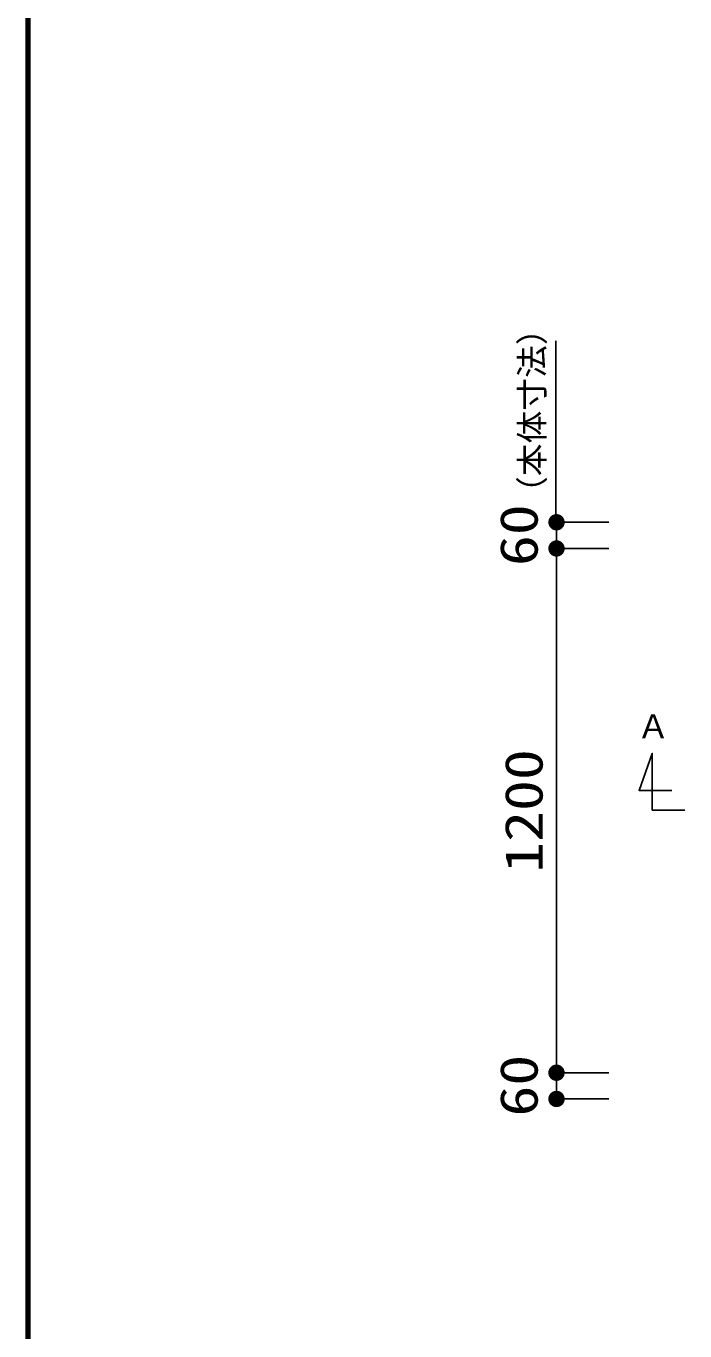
# Model space of a CAD drawing. Units: millimetres, scale not verified. Extents: x -8093 to 8093, y -5792 to 5792.
# Drawn here: x -8093 to -6585, y -181 to 2806 of the extents above; entities that cross this region are included whole.
import ezdxf
from ezdxf.enums import TextEntityAlignment as Align

# ---------------------------------------------------------------- set-up
doc = ezdxf.new("R2010")
doc.units = ezdxf.units.MM
doc.header["$LTSCALE"] = 30
for name, color, linetype, lineweight in [('0-0_Axis_waku', 7, 'Continuous', 25), ('0-1_00クル-フ-0躯体', 3, 'Continuous', 25), ('0-3_00クル-フ-6寸法', 132, 'Continuous', 25)]:
    doc.layers.add(name, color=color, linetype=linetype, lineweight=lineweight)
doc.styles.add('ＭＳ ゴシック', font='')
doc.styles.get('ＭＳ ゴシック').set_extended_font_data('MS Gothic')

msp = doc.modelspace()

# ---------------------------------------------------------------- linework, layer by layer
at = {"layer": '0-0_Axis_waku'}
for p, q in [((-8093.4, 5792.4), (-8093.4, -5792.4)), ((-8092.8, 5791.8), (-8092.8, -5791.8)), ((-8092.2, 5791.2), (-8092.2, -5791.2)), ((-8091.6, 5790.6), (-8091.6, -5790.6)), ((-8091, 5790), (-8091, -5790)), ((-8090.4, 5789.4), (-8090.4, -5789.4)), ((-8089.8, 5788.8), (-8089.8, -5788.8)), ((-8089.2, 5788.2), (-8089.2, -5788.2)), ((-8088.6, 5787.6), (-8088.6, -5787.6)), ((-8088, 5787), (-8088, -5787)), ((-8087.4, 5786.4), (-8087.4, -5786.4)), ((-8086.8, 5785.8), (-8086.8, -5785.8)), ((-8086.2, 5785.2), (-8086.2, -5785.2)), ((-8085.6, 5784.6), (-8085.6, -5784.6)), ((-8085, 5784), (-8085, -5784))]:
    msp.add_line(p, q, dxfattribs=at)
at = {"layer": '0-1_00クル-フ-0躯体'}
msp.add_lwpolyline([(-6584.58, 1011.23), (-6659.58, 1011.23), (-6659.58, 1141.23), (-6689.58, 1056.23), (-6614.58, 1056.23)], dxfattribs=at)
at = {"layer": '0-3_00クル-フ-6寸法', "color": 4}
for p, q in [((-6880.15, 1670.18), (-6880.15, 2085.81)), ((-6758.65, 1670.18), (-6878.65, 1670.18)), ((-6878.65, 1670.18), (-6878.65, 1610.18)), ((-6758.65, 1610.18), (-6878.65, 1610.18)), ((-6758.65, 1610.18), (-6878.65, 1610.18)), ((-6878.65, 1610.18), (-6878.65, 410.18)), ((-6758.65, 410.18), (-6878.65, 410.18)), ((-6758.65, 410.18), (-6878.65, 410.18)), ((-6878.65, 410.18), (-6878.65, 350.18)), ((-6758.65, 350.18), (-6878.65, 350.18))]:
    msp.add_line(p, q, dxfattribs=at)
at = {"layer": '0-3_00クル-フ-6寸法'}
for points in [[(-6878.65, 1670.18), (-6897.36, 1671.35), (-6897.06, 1673.69)], [(-6878.65, 1670.18), (-6897.06, 1673.69), (-6896.48, 1675.97)], [(-6878.65, 1670.18), (-6896.48, 1675.97), (-6895.61, 1678.16)], [(-6878.65, 1670.18), (-6895.61, 1678.16), (-6894.48, 1680.22)], [(-6878.65, 1670.18), (-6894.48, 1680.22), (-6893.09, 1682.13)], [(-6878.65, 1670.18), (-6893.09, 1682.13), (-6891.48, 1683.84)], [(-6878.65, 1670.18), (-6891.48, 1683.84), (-6889.67, 1685.34)], [(-6878.65, 1670.18), (-6889.67, 1685.34), (-6887.68, 1686.61)], [(-6878.65, 1670.18), (-6887.68, 1686.61), (-6885.55, 1687.61)], [(-6878.65, 1670.18), (-6885.55, 1687.61), (-6883.31, 1688.34)], [(-6878.65, 1670.18), (-6883.31, 1688.34), (-6881, 1688.78)], [(-6878.65, 1670.18), (-6881, 1688.78), (-6878.65, 1688.93)], [(-6878.65, 1670.18), (-6878.65, 1688.93), (-6876.3, 1688.78)], [(-6878.65, 1670.18), (-6876.3, 1688.78), (-6873.98, 1688.34)], [(-6878.65, 1670.18), (-6873.98, 1688.34), (-6871.74, 1687.61)], [(-6878.65, 1670.18), (-6871.74, 1687.61), (-6869.61, 1686.61)], [(-6878.65, 1670.18), (-6869.61, 1686.61), (-6867.62, 1685.34)], [(-6878.65, 1670.18), (-6867.62, 1685.34), (-6865.81, 1683.84)], [(-6878.65, 1670.18), (-6865.81, 1683.84), (-6864.2, 1682.13)], [(-6878.65, 1670.18), (-6864.2, 1682.13), (-6862.81, 1680.22)], [(-6878.65, 1670.18), (-6862.81, 1680.22), (-6861.68, 1678.16)], [(-6878.65, 1670.18), (-6861.68, 1678.16), (-6860.81, 1675.97)], [(-6878.65, 1670.18), (-6860.81, 1675.97), (-6860.23, 1673.69)], [(-6878.65, 1670.18), (-6860.23, 1673.69), (-6859.93, 1671.35)], [(-6878.65, 1670.18), (-6897.36, 1669), (-6897.36, 1671.35)], [(-6878.65, 1670.18), (-6897.06, 1666.66), (-6897.36, 1669)], [(-6878.65, 1670.18), (-6896.48, 1664.38), (-6897.06, 1666.66)], [(-6878.65, 1670.18), (-6895.61, 1662.19), (-6896.48, 1664.38)], [(-6878.65, 1670.18), (-6894.48, 1660.13), (-6895.61, 1662.19)], [(-6878.65, 1670.18), (-6893.09, 1658.22), (-6894.48, 1660.13)], [(-6878.65, 1670.18), (-6891.48, 1656.51), (-6893.09, 1658.22)], [(-6878.65, 1670.18), (-6889.67, 1655.01), (-6891.48, 1656.51)], [(-6878.65, 1670.18), (-6887.68, 1653.75), (-6889.67, 1655.01)], [(-6878.65, 1670.18), (-6885.55, 1652.74), (-6887.68, 1653.75)], [(-6878.65, 1670.18), (-6883.31, 1652.01), (-6885.55, 1652.74)], [(-6878.65, 1670.18), (-6881, 1651.57), (-6883.31, 1652.01)], [(-6878.65, 1670.18), (-6878.65, 1651.43), (-6881, 1651.57)], [(-6878.65, 1670.18), (-6859.93, 1671.35), (-6859.93, 1669)], [(-6878.65, 1670.18), (-6876.3, 1651.57), (-6878.65, 1651.43)], [(-6878.65, 1670.18), (-6873.98, 1652.01), (-6876.3, 1651.57)], [(-6878.65, 1670.18), (-6871.74, 1652.74), (-6873.98, 1652.01)], [(-6878.65, 1670.18), (-6869.61, 1653.75), (-6871.74, 1652.74)], [(-6878.65, 1670.18), (-6867.62, 1655.01), (-6869.61, 1653.75)], [(-6878.65, 1670.18), (-6865.81, 1656.51), (-6867.62, 1655.01)], [(-6878.65, 1670.18), (-6864.2, 1658.22), (-6865.81, 1656.51)], [(-6878.65, 1670.18), (-6862.81, 1660.13), (-6864.2, 1658.22)], [(-6878.65, 1670.18), (-6861.68, 1662.19), (-6862.81, 1660.13)], [(-6878.65, 1670.18), (-6860.81, 1664.38), (-6861.68, 1662.19)], [(-6878.65, 1670.18), (-6860.23, 1666.66), (-6860.81, 1664.38)], [(-6878.65, 1670.18), (-6859.93, 1669), (-6860.23, 1666.66)], [(-6878.65, 1610.18), (-6897.36, 1611.35), (-6897.06, 1613.69)], [(-6878.65, 1610.18), (-6897.36, 1611.35), (-6897.06, 1613.69)], [(-6878.65, 1610.18), (-6897.06, 1613.69), (-6896.48, 1615.97)], [(-6878.65, 1610.18), (-6897.06, 1613.69), (-6896.48, 1615.97)], [(-6878.65, 1610.18), (-6896.48, 1615.97), (-6895.61, 1618.16)], [(-6878.65, 1610.18), (-6896.48, 1615.97), (-6895.61, 1618.16)], [(-6878.65, 1610.18), (-6895.61, 1618.16), (-6894.48, 1620.22)], [(-6878.65, 1610.18), (-6895.61, 1618.16), (-6894.48, 1620.22)], [(-6878.65, 1610.18), (-6894.48, 1620.22), (-6893.09, 1622.13)], [(-6878.65, 1610.18), (-6894.48, 1620.22), (-6893.09, 1622.13)], [(-6878.65, 1610.18), (-6893.09, 1622.13), (-6891.48, 1623.84)], [(-6878.65, 1610.18), (-6893.09, 1622.13), (-6891.48, 1623.84)], [(-6878.65, 1610.18), (-6891.48, 1623.84), (-6889.67, 1625.34)], [(-6878.65, 1610.18), (-6891.48, 1623.84), (-6889.67, 1625.34)], [(-6878.65, 1610.18), (-6889.67, 1625.34), (-6887.68, 1626.61)], [(-6878.65, 1610.18), (-6889.67, 1625.34), (-6887.68, 1626.61)], [(-6878.65, 1610.18), (-6887.68, 1626.61), (-6885.55, 1627.61)], [(-6878.65, 1610.18), (-6887.68, 1626.61), (-6885.55, 1627.61)], [(-6878.65, 1610.18), (-6885.55, 1627.61), (-6883.31, 1628.34)], [(-6878.65, 1610.18), (-6885.55, 1627.61), (-6883.31, 1628.34)], [(-6878.65, 1610.18), (-6883.31, 1628.34), (-6881, 1628.78)], [(-6878.65, 1610.18), (-6883.31, 1628.34), (-6881, 1628.78)], [(-6878.65, 1610.18), (-6881, 1628.78), (-6878.65, 1628.93)], [(-6878.65, 1610.18), (-6881, 1628.78), (-6878.65, 1628.93)], [(-6878.65, 1610.18), (-6878.65, 1628.93), (-6876.3, 1628.78)], [(-6878.65, 1610.18), (-6878.65, 1628.93), (-6876.3, 1628.78)], [(-6878.65, 1610.18), (-6876.3, 1628.78), (-6873.98, 1628.34)], [(-6878.65, 1610.18), (-6876.3, 1628.78), (-6873.98, 1628.34)], [(-6878.65, 1610.18), (-6873.98, 1628.34), (-6871.74, 1627.61)], [(-6878.65, 1610.18), (-6873.98, 1628.34), (-6871.74, 1627.61)], [(-6878.65, 1610.18), (-6871.74, 1627.61), (-6869.61, 1626.61)], [(-6878.65, 1610.18), (-6871.74, 1627.61), (-6869.61, 1626.61)], [(-6878.65, 1610.18), (-6869.61, 1626.61), (-6867.62, 1625.34)], [(-6878.65, 1610.18), (-6869.61, 1626.61), (-6867.62, 1625.34)], [(-6878.65, 1610.18), (-6867.62, 1625.34), (-6865.81, 1623.84)], [(-6878.65, 1610.18), (-6867.62, 1625.34), (-6865.81, 1623.84)], [(-6878.65, 1610.18), (-6865.81, 1623.84), (-6864.2, 1622.13)], [(-6878.65, 1610.18), (-6865.81, 1623.84), (-6864.2, 1622.13)], [(-6878.65, 1610.18), (-6864.2, 1622.13), (-6862.81, 1620.22)], [(-6878.65, 1610.18), (-6864.2, 1622.13), (-6862.81, 1620.22)], [(-6878.65, 1610.18), (-6862.81, 1620.22), (-6861.68, 1618.16)], [(-6878.65, 1610.18), (-6862.81, 1620.22), (-6861.68, 1618.16)], [(-6878.65, 1610.18), (-6861.68, 1618.16), (-6860.81, 1615.97)], [(-6878.65, 1610.18), (-6861.68, 1618.16), (-6860.81, 1615.97)], [(-6878.65, 1610.18), (-6860.81, 1615.97), (-6860.23, 1613.69)], [(-6878.65, 1610.18), (-6860.81, 1615.97), (-6860.23, 1613.69)], [(-6878.65, 1610.18), (-6860.23, 1613.69), (-6859.93, 1611.35)], [(-6878.65, 1610.18), (-6860.23, 1613.69), (-6859.93, 1611.35)], [(-6878.65, 1610.18), (-6897.36, 1609), (-6897.36, 1611.35)], [(-6878.65, 1610.18), (-6897.36, 1609), (-6897.36, 1611.35)], [(-6878.65, 1610.18), (-6897.06, 1606.66), (-6897.36, 1609)], [(-6878.65, 1610.18), (-6897.06, 1606.66), (-6897.36, 1609)], [(-6878.65, 1610.18), (-6896.48, 1604.38), (-6897.06, 1606.66)], [(-6878.65, 1610.18), (-6896.48, 1604.38), (-6897.06, 1606.66)], [(-6878.65, 1610.18), (-6895.61, 1602.19), (-6896.48, 1604.38)], [(-6878.65, 1610.18), (-6895.61, 1602.19), (-6896.48, 1604.38)], [(-6878.65, 1610.18), (-6894.48, 1600.13), (-6895.61, 1602.19)], [(-6878.65, 1610.18), (-6894.48, 1600.13), (-6895.61, 1602.19)], [(-6878.65, 1610.18), (-6893.09, 1598.22), (-6894.48, 1600.13)], [(-6878.65, 1610.18), (-6893.09, 1598.22), (-6894.48, 1600.13)], [(-6878.65, 1610.18), (-6891.48, 1596.51), (-6893.09, 1598.22)], [(-6878.65, 1610.18), (-6891.48, 1596.51), (-6893.09, 1598.22)], [(-6878.65, 1610.18), (-6889.67, 1595.01), (-6891.48, 1596.51)], [(-6878.65, 1610.18), (-6889.67, 1595.01), (-6891.48, 1596.51)], [(-6878.65, 1610.18), (-6887.68, 1593.75), (-6889.67, 1595.01)], [(-6878.65, 1610.18), (-6887.68, 1593.75), (-6889.67, 1595.01)], [(-6878.65, 1610.18), (-6885.55, 1592.74), (-6887.68, 1593.75)], [(-6878.65, 1610.18), (-6885.55, 1592.74), (-6887.68, 1593.75)], [(-6878.65, 1610.18), (-6883.31, 1592.01), (-6885.55, 1592.74)], [(-6878.65, 1610.18), (-6883.31, 1592.01), (-6885.55, 1592.74)], [(-6878.65, 1610.18), (-6881, 1591.57), (-6883.31, 1592.01)], [(-6878.65, 1610.18), (-6881, 1591.57), (-6883.31, 1592.01)], [(-6878.65, 1610.18), (-6878.65, 1591.43), (-6881, 1591.57)], [(-6878.65, 1610.18), (-6878.65, 1591.43), (-6881, 1591.57)], [(-6878.65, 1610.18), (-6859.93, 1611.35), (-6859.93, 1609)], [(-6878.65, 1610.18), (-6859.93, 1611.35), (-6859.93, 1609)], [(-6878.65, 1610.18), (-6876.3, 1591.57), (-6878.65, 1591.43)], [(-6878.65, 1610.18), (-6873.98, 1592.01), (-6876.3, 1591.57)], [(-6878.65, 1610.18), (-6871.74, 1592.74), (-6873.98, 1592.01)], [(-6878.65, 1610.18), (-6869.61, 1593.75), (-6871.74, 1592.74)], [(-6878.65, 1610.18), (-6867.62, 1595.01), (-6869.61, 1593.75)], [(-6878.65, 1610.18), (-6865.81, 1596.51), (-6867.62, 1595.01)], [(-6878.65, 1610.18), (-6864.2, 1598.22), (-6865.81, 1596.51)], [(-6878.65, 1610.18), (-6862.81, 1600.13), (-6864.2, 1598.22)], [(-6878.65, 1610.18), (-6861.68, 1602.19), (-6862.81, 1600.13)], [(-6878.65, 1610.18), (-6860.81, 1604.38), (-6861.68, 1602.19)], [(-6878.65, 1610.18), (-6860.23, 1606.66), (-6860.81, 1604.38)], [(-6878.65, 1610.18), (-6859.93, 1609), (-6860.23, 1606.66)], [(-6878.65, 1610.18), (-6876.3, 1591.57), (-6878.65, 1591.43)], [(-6878.65, 1610.18), (-6873.98, 1592.01), (-6876.3, 1591.57)], [(-6878.65, 1610.18), (-6871.74, 1592.74), (-6873.98, 1592.01)], [(-6878.65, 1610.18), (-6869.61, 1593.75), (-6871.74, 1592.74)], [(-6878.65, 1610.18), (-6867.62, 1595.01), (-6869.61, 1593.75)], [(-6878.65, 1610.18), (-6865.81, 1596.51), (-6867.62, 1595.01)], [(-6878.65, 1610.18), (-6864.2, 1598.22), (-6865.81, 1596.51)], [(-6878.65, 1610.18), (-6862.81, 1600.13), (-6864.2, 1598.22)], [(-6878.65, 1610.18), (-6861.68, 1602.19), (-6862.81, 1600.13)], [(-6878.65, 1610.18), (-6860.81, 1604.38), (-6861.68, 1602.19)], [(-6878.65, 1610.18), (-6860.23, 1606.66), (-6860.81, 1604.38)], [(-6878.65, 1610.18), (-6859.93, 1609), (-6860.23, 1606.66)], [(-6878.65, 410.18), (-6896.48, 415.97), (-6895.61, 418.16)], [(-6878.65, 410.18), (-6896.48, 415.97), (-6895.61, 418.16)], [(-6878.65, 410.18), (-6895.61, 418.16), (-6894.48, 420.22)], [(-6878.65, 410.18), (-6895.61, 418.16), (-6894.48, 420.22)], [(-6878.65, 410.18), (-6894.48, 420.22), (-6893.09, 422.13)], [(-6878.65, 410.18), (-6894.48, 420.22), (-6893.09, 422.13)], [(-6878.65, 410.18), (-6893.09, 422.13), (-6891.48, 423.84)], [(-6878.65, 410.18), (-6893.09, 422.13), (-6891.48, 423.84)], [(-6878.65, 410.18), (-6891.48, 423.84), (-6889.67, 425.34)], [(-6878.65, 410.18), (-6891.48, 423.84), (-6889.67, 425.34)], [(-6878.65, 410.18), (-6889.67, 425.34), (-6887.68, 426.61)], [(-6878.65, 410.18), (-6889.67, 425.34), (-6887.68, 426.61)], [(-6878.65, 410.18), (-6887.68, 426.61), (-6885.55, 427.61)], [(-6878.65, 410.18), (-6887.68, 426.61), (-6885.55, 427.61)], [(-6878.65, 410.18), (-6885.55, 427.61), (-6883.31, 428.34)], [(-6878.65, 410.18), (-6885.55, 427.61), (-6883.31, 428.34)], [(-6878.65, 410.18), (-6883.31, 428.34), (-6881, 428.78)], [(-6878.65, 410.18), (-6883.31, 428.34), (-6881, 428.78)], [(-6878.65, 410.18), (-6881, 428.78), (-6878.65, 428.93)], [(-6878.65, 410.18), (-6881, 428.78), (-6878.65, 428.93)], [(-6878.65, 410.18), (-6878.65, 428.93), (-6876.3, 428.78)], [(-6878.65, 410.18), (-6878.65, 428.93), (-6876.3, 428.78)], [(-6878.65, 410.18), (-6876.3, 428.78), (-6873.98, 428.34)], [(-6878.65, 410.18), (-6876.3, 428.78), (-6873.98, 428.34)], [(-6878.65, 410.18), (-6873.98, 428.34), (-6871.74, 427.61)], [(-6878.65, 410.18), (-6873.98, 428.34), (-6871.74, 427.61)], [(-6878.65, 410.18), (-6871.74, 427.61), (-6869.61, 426.61)], [(-6878.65, 410.18), (-6871.74, 427.61), (-6869.61, 426.61)], [(-6878.65, 410.18), (-6869.61, 426.61), (-6867.62, 425.34)], [(-6878.65, 410.18), (-6869.61, 426.61), (-6867.62, 425.34)], [(-6878.65, 410.18), (-6867.62, 425.34), (-6865.81, 423.84)], [(-6878.65, 410.18), (-6867.62, 425.34), (-6865.81, 423.84)], [(-6878.65, 410.18), (-6865.81, 423.84), (-6864.2, 422.13)], [(-6878.65, 410.18), (-6865.81, 423.84), (-6864.2, 422.13)], [(-6878.65, 410.18), (-6864.2, 422.13), (-6862.81, 420.22)], [(-6878.65, 410.18), (-6864.2, 422.13), (-6862.81, 420.22)], [(-6878.65, 410.18), (-6862.81, 420.22), (-6861.68, 418.16)], [(-6878.65, 410.18), (-6862.81, 420.22), (-6861.68, 418.16)], [(-6878.65, 410.18), (-6861.68, 418.16), (-6860.81, 415.97)], [(-6878.65, 410.18), (-6861.68, 418.16), (-6860.81, 415.97)], [(-6878.65, 410.18), (-6897.36, 411.35), (-6897.06, 413.69)], [(-6878.65, 410.18), (-6897.36, 411.35), (-6897.06, 413.69)], [(-6878.65, 410.18), (-6897.36, 409), (-6897.36, 411.35)], [(-6878.65, 410.18), (-6897.36, 409), (-6897.36, 411.35)], [(-6878.65, 410.18), (-6897.06, 406.66), (-6897.36, 409)], [(-6878.65, 410.18), (-6897.06, 406.66), (-6897.36, 409)], [(-6878.65, 410.18), (-6897.06, 413.69), (-6896.48, 415.97)], [(-6878.65, 410.18), (-6897.06, 413.69), (-6896.48, 415.97)], [(-6878.65, 410.18), (-6896.48, 404.38), (-6897.06, 406.66)], [(-6878.65, 410.18), (-6896.48, 404.38), (-6897.06, 406.66)], [(-6878.65, 410.18), (-6895.61, 402.19), (-6896.48, 404.38)], [(-6878.65, 410.18), (-6895.61, 402.19), (-6896.48, 404.38)], [(-6878.65, 410.18), (-6894.48, 400.13), (-6895.61, 402.19)], [(-6878.65, 410.18), (-6894.48, 400.13), (-6895.61, 402.19)], [(-6878.65, 410.18), (-6893.09, 398.22), (-6894.48, 400.13)], [(-6878.65, 410.18), (-6893.09, 398.22), (-6894.48, 400.13)], [(-6878.65, 410.18), (-6891.48, 396.51), (-6893.09, 398.22)], [(-6878.65, 410.18), (-6891.48, 396.51), (-6893.09, 398.22)], [(-6878.65, 410.18), (-6889.67, 395.01), (-6891.48, 396.51)], [(-6878.65, 410.18), (-6889.67, 395.01), (-6891.48, 396.51)], [(-6878.65, 410.18), (-6887.68, 393.75), (-6889.67, 395.01)], [(-6878.65, 410.18), (-6887.68, 393.75), (-6889.67, 395.01)], [(-6878.65, 410.18), (-6885.55, 392.74), (-6887.68, 393.75)], [(-6878.65, 410.18), (-6885.55, 392.74), (-6887.68, 393.75)], [(-6878.65, 410.18), (-6883.31, 392.01), (-6885.55, 392.74)], [(-6878.65, 410.18), (-6883.31, 392.01), (-6885.55, 392.74)], [(-6878.65, 410.18), (-6881, 391.57), (-6883.31, 392.01)], [(-6878.65, 410.18), (-6881, 391.57), (-6883.31, 392.01)], [(-6878.65, 410.18), (-6878.65, 391.43), (-6881, 391.57)], [(-6878.65, 410.18), (-6878.65, 391.43), (-6881, 391.57)], [(-6878.65, 410.18), (-6860.81, 415.97), (-6860.23, 413.69)], [(-6878.65, 410.18), (-6860.81, 415.97), (-6860.23, 413.69)], [(-6878.65, 410.18), (-6860.23, 413.69), (-6859.93, 411.35)], [(-6878.65, 410.18), (-6860.23, 413.69), (-6859.93, 411.35)], [(-6878.65, 410.18), (-6859.93, 411.35), (-6859.93, 409)], [(-6878.65, 410.18), (-6859.93, 411.35), (-6859.93, 409)], [(-6878.65, 410.18), (-6876.3, 391.57), (-6878.65, 391.43)], [(-6878.65, 410.18), (-6873.98, 392.01), (-6876.3, 391.57)], [(-6878.65, 410.18), (-6871.74, 392.74), (-6873.98, 392.01)], [(-6878.65, 410.18), (-6869.61, 393.75), (-6871.74, 392.74)], [(-6878.65, 410.18), (-6867.62, 395.01), (-6869.61, 393.75)], [(-6878.65, 410.18), (-6865.81, 396.51), (-6867.62, 395.01)], [(-6878.65, 410.18), (-6864.2, 398.22), (-6865.81, 396.51)], [(-6878.65, 410.18), (-6862.81, 400.13), (-6864.2, 398.22)], [(-6878.65, 410.18), (-6861.68, 402.19), (-6862.81, 400.13)], [(-6878.65, 410.18), (-6860.81, 404.38), (-6861.68, 402.19)], [(-6878.65, 410.18), (-6860.23, 406.66), (-6860.81, 404.38)], [(-6878.65, 410.18), (-6859.93, 409), (-6860.23, 406.66)], [(-6878.65, 410.18), (-6876.3, 391.57), (-6878.65, 391.43)], [(-6878.65, 410.18), (-6873.98, 392.01), (-6876.3, 391.57)], [(-6878.65, 410.18), (-6871.74, 392.74), (-6873.98, 392.01)], [(-6878.65, 410.18), (-6869.61, 393.75), (-6871.74, 392.74)], [(-6878.65, 410.18), (-6867.62, 395.01), (-6869.61, 393.75)], [(-6878.65, 410.18), (-6865.81, 396.51), (-6867.62, 395.01)], [(-6878.65, 410.18), (-6864.2, 398.22), (-6865.81, 396.51)], [(-6878.65, 410.18), (-6862.81, 400.13), (-6864.2, 398.22)], [(-6878.65, 410.18), (-6861.68, 402.19), (-6862.81, 400.13)], [(-6878.65, 410.18), (-6860.81, 404.38), (-6861.68, 402.19)], [(-6878.65, 410.18), (-6860.23, 406.66), (-6860.81, 404.38)], [(-6878.65, 410.18), (-6859.93, 409), (-6860.23, 406.66)], [(-6878.65, 350.18), (-6895.61, 358.16), (-6894.48, 360.22)], [(-6878.65, 350.18), (-6894.48, 360.22), (-6893.09, 362.13)], [(-6878.65, 350.18), (-6893.09, 362.13), (-6891.48, 363.84)], [(-6878.65, 350.18), (-6891.48, 363.84), (-6889.67, 365.34)], [(-6878.65, 350.18), (-6889.67, 365.34), (-6887.68, 366.61)], [(-6878.65, 350.18), (-6887.68, 366.61), (-6885.55, 367.61)], [(-6878.65, 350.18), (-6885.55, 367.61), (-6883.31, 368.34)], [(-6878.65, 350.18), (-6883.31, 368.34), (-6881, 368.78)], [(-6878.65, 350.18), (-6881, 368.78), (-6878.65, 368.93)], [(-6878.65, 350.18), (-6878.65, 368.93), (-6876.3, 368.78)], [(-6878.65, 350.18), (-6876.3, 368.78), (-6873.98, 368.34)], [(-6878.65, 350.18), (-6873.98, 368.34), (-6871.74, 367.61)], [(-6878.65, 350.18), (-6871.74, 367.61), (-6869.61, 366.61)], [(-6878.65, 350.18), (-6869.61, 366.61), (-6867.62, 365.34)], [(-6878.65, 350.18), (-6867.62, 365.34), (-6865.81, 363.84)], [(-6878.65, 350.18), (-6865.81, 363.84), (-6864.2, 362.13)], [(-6878.65, 350.18), (-6864.2, 362.13), (-6862.81, 360.22)], [(-6878.65, 350.18), (-6862.81, 360.22), (-6861.68, 358.16)], [(-6878.65, 350.18), (-6897.36, 351.35), (-6897.06, 353.69)], [(-6878.65, 350.18), (-6897.36, 349), (-6897.36, 351.35)], [(-6878.65, 350.18), (-6897.06, 346.66), (-6897.36, 349)], [(-6878.65, 350.18), (-6897.06, 353.69), (-6896.48, 355.97)], [(-6878.65, 350.18), (-6896.48, 344.38), (-6897.06, 346.66)], [(-6878.65, 350.18), (-6896.48, 355.97), (-6895.61, 358.16)], [(-6878.65, 350.18), (-6895.61, 342.19), (-6896.48, 344.38)], [(-6878.65, 350.18), (-6894.48, 340.13), (-6895.61, 342.19)], [(-6878.65, 350.18), (-6893.09, 338.22), (-6894.48, 340.13)], [(-6878.65, 350.18), (-6891.48, 336.51), (-6893.09, 338.22)], [(-6878.65, 350.18), (-6889.67, 335.01), (-6891.48, 336.51)], [(-6878.65, 350.18), (-6887.68, 333.75), (-6889.67, 335.01)], [(-6878.65, 350.18), (-6885.55, 332.74), (-6887.68, 333.75)], [(-6878.65, 350.18), (-6883.31, 332.01), (-6885.55, 332.74)], [(-6878.65, 350.18), (-6881, 331.57), (-6883.31, 332.01)], [(-6878.65, 350.18), (-6878.65, 331.43), (-6881, 331.57)], [(-6878.65, 350.18), (-6861.68, 358.16), (-6860.81, 355.97)], [(-6878.65, 350.18), (-6860.81, 355.97), (-6860.23, 353.69)], [(-6878.65, 350.18), (-6860.23, 353.69), (-6859.93, 351.35)], [(-6878.65, 350.18), (-6859.93, 351.35), (-6859.93, 349)], [(-6878.65, 350.18), (-6876.3, 331.57), (-6878.65, 331.43)], [(-6878.65, 350.18), (-6873.98, 332.01), (-6876.3, 331.57)], [(-6878.65, 350.18), (-6871.74, 332.74), (-6873.98, 332.01)], [(-6878.65, 350.18), (-6869.61, 333.75), (-6871.74, 332.74)], [(-6878.65, 350.18), (-6867.62, 335.01), (-6869.61, 333.75)], [(-6878.65, 350.18), (-6865.81, 336.51), (-6867.62, 335.01)], [(-6878.65, 350.18), (-6864.2, 338.22), (-6865.81, 336.51)], [(-6878.65, 350.18), (-6862.81, 340.13), (-6864.2, 338.22)], [(-6878.65, 350.18), (-6861.68, 342.19), (-6862.81, 340.13)], [(-6878.65, 350.18), (-6860.81, 344.38), (-6861.68, 342.19)], [(-6878.65, 350.18), (-6860.23, 346.66), (-6860.81, 344.38)], [(-6878.65, 350.18), (-6859.93, 349), (-6860.23, 346.66)]]:
    msp.add_solid(points, dxfattribs=at)

# ---------------------------------------------------------------- texts
at = {"layer": '0-1_00クル-フ-0躯体', "color": 4, "style": 'ＭＳ ゴシック'}
msp.add_text('Ａ', height=54.99, dxfattribs=at).set_placement((-6694.66, 1159.05), align=Align.BOTTOM_LEFT)
at = {"layer": '0-3_00クル-フ-6寸法', "color": 4, "style": 'ＭＳ ゴシック'}
msp.add_text('（本体寸法）', height=54.99, rotation=90, dxfattribs=at).set_placement((-6890.75, 1700.54), align=Align.BOTTOM_LEFT)
at = {"layer": '0-3_00クル-フ-6寸法', "color": 3, "style": 'ＭＳ ゴシック', "width": 1.2}
for s, p in [('60', (-6895.74, 1569.89)), ('1200', (-6884.49, 867.89)), ('60', (-6895.74, 309.89))]:
    msp.add_text(s, height=86.66, rotation=90, dxfattribs=at).set_placement(p, align=Align.BOTTOM_LEFT)

doc.saveas('drawing.dxf')
